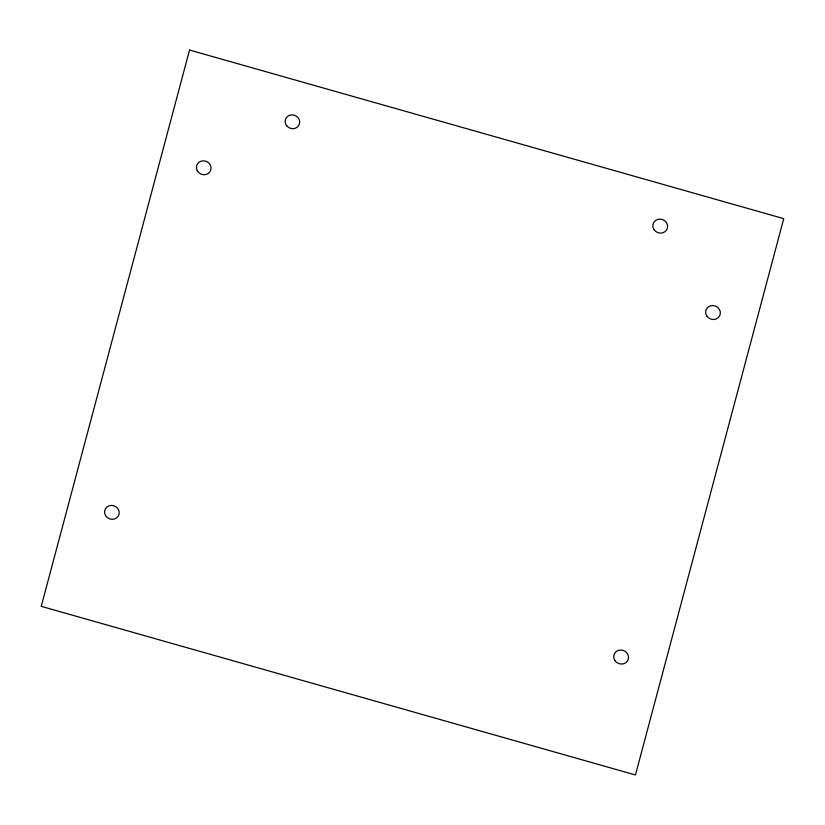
<?xml version="1.0" encoding="UTF-8"?>
<svg xmlns="http://www.w3.org/2000/svg" width="825" height="825" viewBox="0 0 825 825"><rect width="100%" height="100%" fill="white"/><g stroke="black" fill="none" stroke-linecap="round" stroke-linejoin="round"><path stroke-width="1.24" d="M189.544 50.036L41.25 606.344L635.456 774.964L783.75 218.656L189.544 50.036M614.769 660.371A7.497 6.971 21.8 0 0 627.619 660.763A7.497 6.971 21.8 0 0 621.008 650.007A7.497 6.971 21.8 0 0 614.769 660.371M706.685 315.82A7.435 6.909 21.8 0 0 719.441 316.212A7.435 6.909 21.8 0 0 712.872 305.539A7.435 6.909 21.8 0 0 706.685 315.82M653.885 229.443A7.466 6.951 21.8 0 0 666.693 229.835A7.466 6.951 21.8 0 0 660.093 219.11A7.466 6.951 21.8 0 0 653.885 229.443M286.708 125.792A7.373 6.858 21.8 0 0 299.228 124.627A7.373 6.858 21.8 0 0 291.359 114.861A7.373 6.858 21.8 0 0 286.708 125.792M197.319 170.827A7.415 6.899 21.8 0 0 210.035 171.682A7.415 6.899 21.8 0 0 203.909 160.823A7.415 6.899 21.8 0 0 197.319 170.827M105.61 515.646A7.415 6.899 21.8 0 0 118.326 516.038A7.415 6.899 21.8 0 0 111.777 505.395A7.415 6.899 21.8 0 0 105.61 515.646"/></g></svg>
